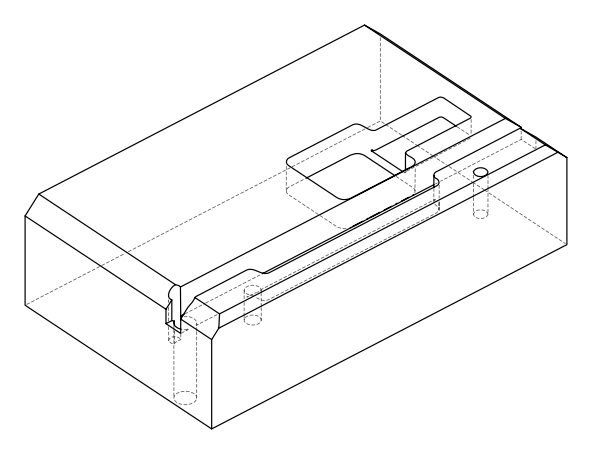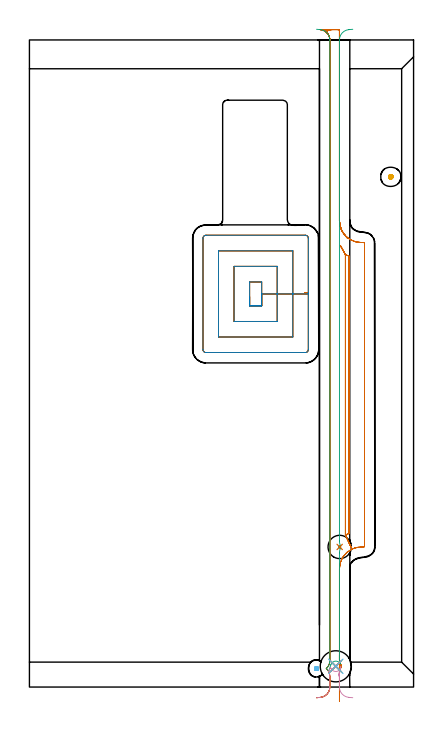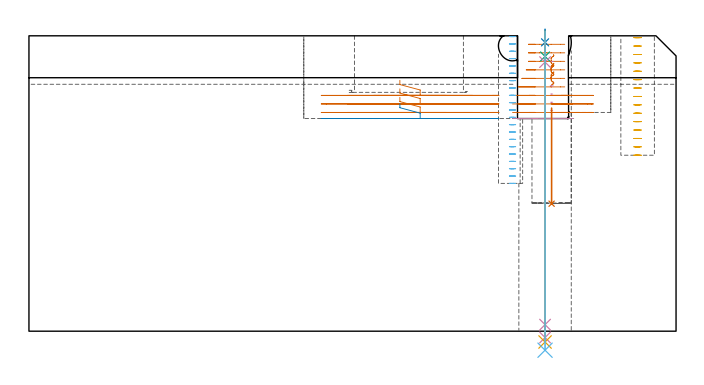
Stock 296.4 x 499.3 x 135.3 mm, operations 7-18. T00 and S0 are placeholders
(PLAN: 18 operations, 10 tool changes, 319.1 min)
(1 AREA_MILL | FG_CHAMFER_SURFACE | UGT0205_001 | 12.66 min | 42651 mm3)
(2 AREA_MILL_1 | FG_CHAMFER_SURFACE_1 | UGT0205_001 | 14.72 min | 57139 mm3)
(3 AREA_MILL_2 | FG_CHAMFER_SURFACE_2 | UGT0205_001 | 2.96 min | 10508 mm3)
(4 AREA_MILL_3 | FG_CHAMFER_SURFACE_3 | UGT0205_001 | 3.42 min | 14115 mm3)
(5 AREA_MILL_4 | FG_CHAMFER_SURFACE_4 | UGT0205_001 | 15.14 min | 19637 mm3)
(6 MILL_OPEN_POCKET | POCKET_OPEN | NXT0201_008 | Follow Part, ap 1.5, ae 75% | 242.45 min | 731304 mm3)
(7 MILL_OPEN_POCKET_1 | POCKET_OPEN_1 | NXT0201_012 | Follow Part, ap 4, ae 75% | 19.39 min | 329471 mm3)
(8 MILL_RECTANGULAR_POCKET | POCKET_RECTANGULAR_STRAIGHT | NXT0201_012 | Follow Part, ap 4, ae 75% | 1.78 min | 28781 mm3)
(9 MILL_RECTANGULAR_SLOT | SLOT_RECTANGULAR | NXT0201_012 | Follow Part, ap 4, ae 75% | 2.06 min | 32383 mm3)
(10 MILL_RECTANGULAR_SLOT_1 | SLOT_RECTANGULAR_1 | NXT0201_012 | Follow Part, ap 4, ae 75% | 0.33 min | 502 mm3)
(11 MILL_BLIND_HOLE_FROM_SOLID_MATERIAL | STEP1POCKET | NXT0201_011 | Spiral | 0.99 min | 10178 mm3)
(12 MILL_BLIND_HOLE_FROM_SOLID_MATERIAL_1 | STEP1POCKET_2 | NXT0201_010 | Spiral | 1.18 min | 4780 mm3)
(13 INDEXABLE_INSERT_DRILL_BLIND_HOLE_FROM_SOLID | STEP1POCKET_1 | NXT0302_007 | 0.18 min | 9737 mm3)
(14 SPOT_DRILL | STEP1HOLE | NXT0321_9005460120000 | 0.05 min | 0 mm3)
(15 DRILL_BLIND_HOLE_INTO_CENTER | STEP1HOLE | UGT0301_185 | 0.05 min | 0 mm3)
(16 GUN_DRILL_THROUGH_HOLE | STEP1HOLE | UGT0307_002 | 0.61 min | 2775 mm3)
(17 SPADE_DRILL_TO_ENLARGE_THROUGH_HOLE | STEP1HOLE | UGT0306_006 | 0.57 min | 15642 mm3)
(18 DRILL_TO_ENLARGE_THROUGH_HOLE | STEP1HOLE | UGT0301_057 | 0.59 min | 24955 mm3)
(TOOL UGT0205_001 | Chamfer Mill 20 x 3 x 45 deg. | D20 FL50 Z2)
(TOOL NXT0201_008 | ENDMILL 6mm [2P460-0600-NA 1630] | D6 FL26 Z6)
(TOOL NXT0201_012 | ENDMILL 16mm [2P460-1600-NA 1630] | D16 FL38 Z6)
(TOOL NXT0201_011 | ENDMILL 12mm [2P460-1200-NA 1630] | D12 FL38 Z6)
(TOOL NXT0201_010 | ENDMILL 10mm [2P460-1000-NA 1630] | D10 FL30 Z6)
(TOOL NXT0302_007 | Index. Insert Drill 18mm [880-D1800L25-05] | D18 PA176 FL90 Z2)
(TOOL NXT0321_9005460120000 | NC Spot Drill, 142deg, 12mm, Carbide, Uncoated | D12 PA142 FL30 Z2)
(TOOL UGT0301_185 | Twist Drill 6.3 mm | D6.3 PA118 FL61 Z2)
(TOOL UGT0307_002 | Gun Drill 6 mm | D6 PA130 FL24 Z1)
(TOOL UGT0306_006 | Spade Drill 15.5mm | D15.5 PA132 FL10 Z2)
(TOOL UGT0301_057 | Twist Drill 24 mm | D24 PA118 FL160 Z2)
(OP 7 MILL_OPEN_POCKET_1)
G17 G21 G94 G90
T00 M6
G54
G17 G0 G90 X245.417 Y346.359 S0 M3
G43 Z145.301 H1
Z131.401
G94 G1 X243.423 Y348.6 F250.
G2 X239.2 Y359.7 R16.7 F500.
G1 Y507.046
G3 X237.215 Y507.3 R8.
G1 X233.785
G3 X228.8 Y505.545 R8.
G2 X231.8 Y499.3 R8.
G1 Y348.63
Y345.63 F250.
G0 X245.417 Y346.359 Z127.501
G1 X243.423 Y348.6
G2 X239.2 Y359.7 R16.7 F500.
G1 Y507.046
G3 X237.215 Y507.3 R8.
G1 X233.785
G3 X228.8 Y505.545 R8.
G2 X231.8 Y499.3 R8.
G1 Y348.63
Y345.63 F250.
G0 X245.417 Y346.359 Z123.601
G1 X243.423 Y348.6
G2 X239.2 Y359.7 R16.7 F500.
G1 Y507.046
G3 X237.215 Y507.3 R8.
G1 X233.785
G3 X228.8 Y505.545 R8.
G2 X231.8 Y499.3 R8.
G1 Y348.63
Y345.63 F250.
G0 X245.417 Y346.359 Z119.701
G1 X243.423 Y348.6
G2 X239.2 Y359.7 R16.7 F500.
G1 Y507.3
X231.775
G3 X227.795 Y506.231 R8.
G2 X231.8 Y499.3 R8.
G1 Y348.63
Y345.63 F250.
G0 X245.417 Y346.359 Z115.8
G1 X243.423 Y348.6
G2 X239.2 Y359.7 R16.7 F500.
G1 Y507.3
X227.773
G3 X225.847 Y507.061 R8.
G1 X225.854 Y507.032
G2 X231.8 Y499.3 R8.
G1 Y348.63
Y345.63 F250.
G0 X245.417 Y346.359 Z111.9
G1 X243.423 Y348.6
G2 X239.2 Y359.7 R16.7 F500.
G1 Y507.3
X224.2
Y507.29
G2 X231.8 Y499.3 R8.
G1 Y348.63
Y345.63 F250.
G0 Z145.301
X239.2 Y5.87
Z123.601
G1 Y8.87
Y11.708
Y14.708
G0 X240.257 Y14.966 Z126.601
G1 X240.338 Y15.242 Z126.524
X240.41 Y16. Z126.319
X240.338 Y16.758 Z126.115
X240.123 Y17.489 Z125.911
X240. Y17.744 Z125.836
X239.826 Y18.104 Z125.728
X239.511 Y18.986 Z125.477
X239.301 Y19.899 Z125.226
X239.2 Y20.831 Z124.975
Y21.231 Z124.868
Y24.507 Z123.99
Y21.231 Z123.112
Y20.831 Z123.005
X239.301 Y19.899 Z122.754
X239.511 Y18.986 Z122.503
X239.826 Y18.104 Z122.252
X240. Y17.744 Z122.145
X240.123 Y17.489 Z122.069
X240.338 Y16.758 Z121.865
X240.41 Y16. Z121.661
X240.338 Y15.242 Z121.457
X240.123 Y14.511 Z121.253
X240. Y14.256 Z121.177
X239.826 Y13.896 Z121.07
X239.511 Y13.014 Z120.819
X239.301 Y12.101 Z120.568
X239.2 Y11.169 Z120.317
Y10.769 Z120.209
Y8.87 Z119.701
Y11.708
Y14.708
G0 Z145.301
X240.314 Y15.162
Z122.701
G1 X240.338 Y15.242 Z122.678
X240.41 Y16. Z122.474
X240.338 Y16.758 Z122.27
X240.123 Y17.489 Z122.066
X240. Y17.744 Z121.99
X239.826 Y18.104 Z121.883
X239.511 Y18.986 Z121.632
X239.301 Y19.899 Z121.381
X239.2 Y20.831 Z121.13
Y21.231 Z121.023
Y24.711 Z120.09
Y21.231 Z119.157
Y20.831 Z119.05
X239.301 Y19.899 Z118.799
X239.511 Y18.986 Z118.548
X239.826 Y18.104 Z118.297
X240. Y17.744 Z118.19
X240.123 Y17.489 Z118.114
X240.338 Y16.758 Z117.91
X240.41 Y16. Z117.706
X240.338 Y15.242 Z117.502
X240.123 Y14.511 Z117.298
X240. Y14.256 Z117.222
X239.826 Y13.896 Z117.115
X239.511 Y13.014 Z116.864
X239.301 Y12.101 Z116.613
X239.2 Y11.169 Z116.362
Y10.769 Z116.255
Y9.075 Z115.8
Y11.315
Y14.315
G0 X240.368 Y15.558 Z118.8
G1 X240.41 Y16. Z118.682
X240.338 Y16.758 Z118.478
X240.123 Y17.489 Z118.273
X240. Y17.744 Z118.198
X239.826 Y18.104 Z118.09
X239.511 Y18.986 Z117.839
X239.301 Y19.899 Z117.588
X239.2 Y20.831 Z117.337
Y21.231 Z117.23
Y25.113 Z116.19
Y21.231 Z115.15
Y20.831 Z115.043
X239.301 Y19.899 Z114.792
X239.511 Y18.986 Z114.541
X239.826 Y18.104 Z114.29
X240. Y17.744 Z114.182
X240.123 Y17.489 Z114.106
X240.338 Y16.758 Z113.902
X240.41 Y16. Z113.698
X240.338 Y15.242 Z113.494
X240.123 Y14.511 Z113.29
X240. Y14.256 Z113.214
X239.826 Y13.896 Z113.107
X239.511 Y13.014 Z112.856
X239.301 Y12.101 Z112.605
X239.2 Y11.169 Z112.354
Y10.769 Z112.247
Y9.476 Z111.9
Y10.454
Y13.454
G0 Y-11. Z108.
G1 Y-8.
Y91.3 F500.
G2 X248.859 Y106.443 R16.7
G1 X243.8 Y117.325
G2 X246.5 Y118.417 R28.7
G1 Y332.583
G2 X243.8 Y333.675 R28.7
G1 X239.886 Y340.773
X243.8 Y333.675
Y117.325
X248.859 Y106.443
G2 X255.9 Y108. R16.7
G1 X257.8
G3 X258.5 Y108.7 R0.7
G1 Y342.3
G3 X257.8 Y343. R0.7
G1 X255.9
G2 X239.2 Y359.7 R16.7
G1 Y507.3
X224.2
Y507.29
G2 X231.8 Y499.3 R8.
G1 Y20.326
G2 X229.062 Y14.3 R8.
X231.8 Y8.274 R8.
G1 Y0.
G2 X224.492 Y-7.97 R8.
G1 X221.503 Y-8.23 F250.
G0 X239.2 Y-11. Z104.1
G1 Y-8.
Y91.3 F500.
G2 X248.859 Y106.443 R16.7
G1 X243.8 Y117.325
G2 X246.5 Y118.417 R28.7
G1 Y332.583
G2 X243.8 Y333.675 R28.7
G1 X239.886 Y340.773
X243.8 Y333.675
Y117.325
X248.859 Y106.443
G2 X255.9 Y108. R16.7
G1 X257.8
G3 X258.5 Y108.7 R0.7
G1 Y342.3
G3 X257.8 Y343. R0.7
G1 X255.9
G2 X239.2 Y359.7 R16.7
G1 Y507.3
X224.2
Y507.29
G2 X231.8 Y499.3 R8.
G1 Y20.326
G2 X229.062 Y14.3 R8.
X231.8 Y8.274 R8.
G1 Y0.
G2 X224.492 Y-7.97 R8.
G1 X221.503 Y-8.23 F250.
G0 X239.2 Y-11. Z100.2
G1 Y-8.
Y91.3 F500.
G2 X248.859 Y106.443 R16.7
G1 X243.8 Y117.325
G2 X246.5 Y118.417 R28.7
G1 Y332.583
G2 X243.8 Y333.675 R28.7
G1 X239.886 Y340.773
X243.8 Y333.675
Y117.325
X248.859 Y106.443
G2 X255.9 Y108. R16.7
G1 X257.8
G3 X258.5 Y108.7 R0.7
G1 Y342.3
G3 X257.8 Y343. R0.7
G1 X255.9
G2 X239.2 Y359.7 R16.7
G1 Y507.3
X224.2
Y507.29
G2 X231.8 Y499.3 R8.
G1 Y20.326
G2 X229.062 Y14.3 R8.
X231.8 Y8.274 R8.
G1 Y0.
G2 X224.492 Y-7.97 R8.
G1 X221.503 Y-8.23 F250.
G0 Z145.301
X169.9 Y301.302
Z114.9
G1 Y294.1 Z112.971
X179.2 Z110.479
Y303.35 Z108.
Y312.6 F500.
X169.9
Y294.1
X179.2
Y303.35
X191.2
Y324.6
X157.9
Y282.1
X191.2
Y303.35
X203.2
Y336.6
X145.9
Y270.1
X203.2
Y303.35
X215.2
Y346.3
G3 X212.9 Y348.6 R2.3
G1 X136.2
G3 X133.9 Y346.3 R2.3
G1 Y260.4
G3 X136.2 Y258.1 R2.3
G1 X212.9
G3 X215.2 Y260.4 R2.3
G1 Y303.35
Y304.35
X212.2 F250.
G0 X169.9 Y301.302 Z111.
G1 Y294.1 Z109.071
X179.2 Z106.579
Y303.35 Z104.1
Y312.6 F500.
X169.9
Y294.1
X179.2
Y303.35
X191.2
Y324.6
X157.9
Y282.1
X191.2
Y303.35
X203.2
Y336.6
X145.9
Y270.1
X203.2
Y303.35
X215.2
Y346.3
G3 X212.9 Y348.6 R2.3
G1 X136.2
G3 X133.9 Y346.3 R2.3
G1 Y260.4
G3 X136.2 Y258.1 R2.3
G1 X212.9
G3 X215.2 Y260.4 R2.3
G1 Y303.35
Y304.35
X212.2 F250.
G0 X169.9 Y301.302 Z107.1
G1 Y294.1 Z105.17
X179.2 Z102.679
Y303.35 Z100.2
Y312.6 F500.
X169.9
Y294.1
X179.2
Y303.35
X191.2
Y324.6
X157.9
Y282.1
X191.2
Y303.35
X203.2
Y336.6
X145.9
Y270.1
X203.2
Y303.35
X215.2
Y346.3
G3 X212.9 Y348.6 R2.3
G1 X136.2
G3 X133.9 Y346.3 R2.3
G1 Y260.4
G3 X136.2 Y258.1 R2.3
G1 X212.9
G3 X215.2 Y260.4 R2.3
G1 Y303.35
Y304.35
X212.2 F250.
G0 Z145.301
M5
M2
(OP 8 MILL_RECTANGULAR_POCKET)
G17 G21 G94 G90
T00 M6
G54
G17 G0 G90 X169.9 Y300.891 S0 M3
G43 Z145.301 H1
Z104.19
G94 G1 Y294.1 Z102.37 F250.
X179.2 Z99.879
Y303.35 Z97.4
Y312.6 F500.
X169.9
Y294.1
X179.2
Y303.35
X191.2
Y324.6
X157.9
Y282.1
X191.2
Y303.35
X203.2
Y336.6
X145.9
Y270.1
X203.2
Y303.35
X215.2
Y346.3
G3 X212.9 Y348.6 R2.3
G1 X136.2
G3 X133.9 Y346.3 R2.3
G1 Y260.4
G3 X136.2 Y258.1 R2.3
G1 X212.9
G3 X215.2 Y260.4 R2.3
G1 Y303.35
Y304.35
G0 Z145.301
M5
M2
(OP 9 MILL_RECTANGULAR_SLOT)
G17 G21 G94 G90
T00 M6
G54
G17 G0 G90 X221.543 Y507.541 S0 M3
G43 Z145.301 H1
Z97.4
G94 G1 X224.531 Y507.267 F250.
G2 X231.8 Y499.3 R8. F500.
G1 Y20.326
G2 X229.062 Y14.3 R8.
X230.884 Y11.991 R8.
G1 X232.598 Y17.242
G2 X239.894 Y17.948 R4.
G1 X239.902 Y17.953
G2 X239.2 Y21.231 R8.
G1 Y103.61
G2 X240.201 Y107.485 R8.
G1 X240.193 Y107.491
G2 X240.193 Y108.709 R-1.
G1 X240.201 Y108.715
G2 X239.2 Y112.59 R8.
G1 Y499.3
G2 X246.508 Y507.27 R8.
G1 X249.496 Y507.53 F250.
G0 Z145.301
M5
M2
(OP 10 MILL_RECTANGULAR_SLOT_1)
G17 G21 G94 G90
T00 M6
G54
G17 G0 G90 X239.2 Y5.871 S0 M3
G43 Z145.301 H1
Z123.573
G94 G1 Y8.871 F250.
Y10.769
G2 X239.485 Y12.884 R8.
G1 X240.278 Y15.777
G0 Z145.301
X238.744 Y9.549
Z112.356
G1 X239.385 Y12.48
G2 X239.435 Y12.693 R8.
G1 X240.156 Y15.605
G0 Z145.301
X238.97 Y8.473
Z108.617
G1 X239.23 Y11.461
G2 X239.902 Y14.047 R8.
G0 Z145.301
X238.97 Y8.473
Z104.878
G1 X239.23 Y11.461
G2 X239.902 Y14.047 R8.
G0 Z145.301
X238.97 Y8.473
Z101.139
G1 X239.23 Y11.461
G2 X239.902 Y14.047 R8.
G0 Z145.301
X249.497 Y-8.23
Z97.4
G1 X246.508 Y-7.97
G2 X239.2 Y0. R8. F500.
G1 Y10.769
G2 X239.902 Y14.047 R8.
G1 X239.894 Y14.052
G2 X232.975 Y13.934 R4.
G1 X232.37 Y14.936
G3 X230.974 Y12.247 R8.
G1 X230.891 Y12.01
X230.882 Y11.994
G2 X231.8 Y8.274 R8.
G1 Y0.
G2 X224.518 Y-7.968 R8.
G1 X221.53 Y-8.237 F250.
G0 Z145.301
M5
M2
(OP 11 MILL_BLIND_HOLE_FROM_SOLID_MATERIAL)
G17 G21 G94 G90
T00 M6
G54
G17 G0 G90 X278.8 Y393.7 S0 M3
G43 Z145.3 H1
Z134.453
G94 G3 X279.561 Y394.639 R0.778 F250.
X278.447 Y395.363 R0.939
X277.137 Y393.347 R1.7
X278.447 Y395.363 R-1.7
X277.792 Y394.355 R0.85
X278.8 Y393.7 R0.85
G0 Z130.607
G3 X279.561 Y394.639 R0.778
X278.447 Y395.363 R0.939
X277.137 Y393.347 R1.7
X278.447 Y395.363 R-1.7
X277.792 Y394.355 R0.85
X278.8 Y393.7 R0.85
G0 Z126.76
G3 X279.561 Y394.639 R0.778
X278.447 Y395.363 R0.939
X277.137 Y393.347 R1.7
X278.447 Y395.363 R-1.7
X277.792 Y394.355 R0.85
X278.8 Y393.7 R0.85
G0 Z122.913
G3 X279.561 Y394.639 R0.778
X278.447 Y395.363 R0.939
X277.137 Y393.347 R1.7
X278.447 Y395.363 R-1.7
X277.792 Y394.355 R0.85
X278.8 Y393.7 R0.85
G0 Z119.067
G3 X279.561 Y394.639 R0.778
X278.447 Y395.363 R0.939
X277.137 Y393.347 R1.7
X278.447 Y395.363 R-1.7
X277.792 Y394.355 R0.85
X278.8 Y393.7 R0.85
G0 Z115.22
G3 X279.561 Y394.639 R0.778
X278.447 Y395.363 R0.939
X277.137 Y393.347 R1.7
X278.447 Y395.363 R-1.7
X277.792 Y394.355 R0.85
X278.8 Y393.7 R0.85
G0 Z111.373
G3 X279.561 Y394.639 R0.778
X278.447 Y395.363 R0.939
X277.137 Y393.347 R1.7
X278.447 Y395.363 R-1.7
X277.792 Y394.355 R0.85
X278.8 Y393.7 R0.85
G0 Z107.527
G3 X279.561 Y394.639 R0.778
X278.447 Y395.363 R0.939
X277.137 Y393.347 R1.7
X278.447 Y395.363 R-1.7
X277.792 Y394.355 R0.85
X278.8 Y393.7 R0.85
G0 Z103.68
G3 X279.561 Y394.639 R0.778
X278.447 Y395.363 R0.939
X277.137 Y393.347 R1.7
X278.447 Y395.363 R-1.7
X277.792 Y394.355 R0.85
X278.8 Y393.7 R0.85
G0 Z99.833
G3 X279.561 Y394.639 R0.778
X278.447 Y395.363 R0.939
X277.137 Y393.347 R1.7
X278.447 Y395.363 R-1.7
X277.792 Y394.355 R0.85
X278.8 Y393.7 R0.85
G0 Z95.987
G3 X279.561 Y394.639 R0.778
X278.447 Y395.363 R0.939
X277.137 Y393.347 R1.7
X278.447 Y395.363 R-1.7
X277.792 Y394.355 R0.85
X278.8 Y393.7 R0.85
G0 Z92.14
G3 X279.561 Y394.639 R0.778
X278.447 Y395.363 R0.939
X277.137 Y393.347 R1.7
X278.447 Y395.363 R-1.7
X277.792 Y394.355 R0.85
X278.8 Y393.7 R0.85
G0 Z88.293
G3 X279.561 Y394.639 R0.778
X278.447 Y395.363 R0.939
X277.137 Y393.347 R1.7
X278.447 Y395.363 R-1.7
X277.792 Y394.355 R0.85
X278.8 Y393.7 R0.85
G0 Z84.447
G3 X279.561 Y394.639 R0.778
X278.447 Y395.363 R0.939
X277.137 Y393.347 R1.7
X278.447 Y395.363 R-1.7
X277.792 Y394.355 R0.85
X278.8 Y393.7 R0.85
G0 Z80.6
G3 X279.561 Y394.639 R0.778
X278.447 Y395.363 R0.939
X277.137 Y393.347 R1.7
X278.447 Y395.363 R-1.7
X277.792 Y394.355 R0.85
X278.8 Y393.7 R0.85
G0 Z145.3
M5
M2
(OP 12 MILL_BLIND_HOLE_FROM_SOLID_MATERIAL_1)
G17 G21 G94 G90
T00 M6
G54
G17 G0 G90 X221.5 Y14.3 S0 M3
G43 Z145.3 H1
Z134.938
G94 G3 X222.133 Y15.117 R0.654 F250.
X221.139 Y15.704 R0.817
X220.096 Y13.939 R1.45
X221.139 Y15.704 R-1.45
X220.617 Y14.822 R0.725
X221.5 Y14.3 R0.725
G0 Z131.576
G3 X222.133 Y15.117 R0.654
X221.139 Y15.704 R0.817
X220.096 Y13.939 R1.45
X221.139 Y15.704 R-1.45
X220.617 Y14.822 R0.725
X221.5 Y14.3 R0.725
G0 Z128.214
G3 X222.133 Y15.117 R0.654
X221.139 Y15.704 R0.817
X220.096 Y13.939 R1.45
X221.139 Y15.704 R-1.45
X220.617 Y14.822 R0.725
X221.5 Y14.3 R0.725
G0 Z124.852
G3 X222.133 Y15.117 R0.654
X221.139 Y15.704 R0.817
X220.096 Y13.939 R1.45
X221.139 Y15.704 R-1.45
X220.617 Y14.822 R0.725
X221.5 Y14.3 R0.725
G0 Z121.49
G3 X222.133 Y15.117 R0.654
X221.139 Y15.704 R0.817
X220.096 Y13.939 R1.45
X221.139 Y15.704 R-1.45
X220.617 Y14.822 R0.725
X221.5 Y14.3 R0.725
G0 Z118.129
G3 X222.133 Y15.117 R0.654
X221.139 Y15.704 R0.817
X220.096 Y13.939 R1.45
X221.139 Y15.704 R-1.45
X220.617 Y14.822 R0.725
X221.5 Y14.3 R0.725
G0 Z114.767
G3 X222.133 Y15.117 R0.654
X221.139 Y15.704 R0.817
X220.096 Y13.939 R1.45
X221.139 Y15.704 R-1.45
X220.617 Y14.822 R0.725
X221.5 Y14.3 R0.725
G0 Z111.405
G3 X222.133 Y15.117 R0.654
X221.139 Y15.704 R0.817
X220.096 Y13.939 R1.45
X221.139 Y15.704 R-1.45
X220.617 Y14.822 R0.725
X221.5 Y14.3 R0.725
G0 Z108.043
G3 X222.133 Y15.117 R0.654
X221.139 Y15.704 R0.817
X220.096 Y13.939 R1.45
X221.139 Y15.704 R-1.45
X220.617 Y14.822 R0.725
X221.5 Y14.3 R0.725
G0 Z104.681
G3 X222.133 Y15.117 R0.654
X221.139 Y15.704 R0.817
X220.096 Y13.939 R1.45
X221.139 Y15.704 R-1.45
X220.617 Y14.822 R0.725
X221.5 Y14.3 R0.725
G0 Z101.319
G3 X222.133 Y15.117 R0.654
X221.139 Y15.704 R0.817
X220.096 Y13.939 R1.45
X221.139 Y15.704 R-1.45
X220.617 Y14.822 R0.725
X221.5 Y14.3 R0.725
G0 Z97.957
G3 X222.133 Y15.117 R0.654
X221.139 Y15.704 R0.817
X220.096 Y13.939 R1.45
X221.139 Y15.704 R-1.45
X220.617 Y14.822 R0.725
X221.5 Y14.3 R0.725
G0 Z94.595
G3 X222.133 Y15.117 R0.654
X221.139 Y15.704 R0.817
X220.096 Y13.939 R1.45
X221.139 Y15.704 R-1.45
X220.617 Y14.822 R0.725
X221.5 Y14.3 R0.725
G0 Z91.233
G3 X222.133 Y15.117 R0.654
X221.139 Y15.704 R0.817
X220.096 Y13.939 R1.45
X221.139 Y15.704 R-1.45
X220.617 Y14.822 R0.725
X221.5 Y14.3 R0.725
G0 Z87.871
G3 X222.133 Y15.117 R0.654
X221.139 Y15.704 R0.817
X220.096 Y13.939 R1.45
X221.139 Y15.704 R-1.45
X220.617 Y14.822 R0.725
X221.5 Y14.3 R0.725
G0 Z84.51
G3 X222.133 Y15.117 R0.654
X221.139 Y15.704 R0.817
X220.096 Y13.939 R1.45
X221.139 Y15.704 R-1.45
X220.617 Y14.822 R0.725
X221.5 Y14.3 R0.725
G0 Z81.148
G3 X222.133 Y15.117 R0.654
X221.139 Y15.704 R0.817
X220.096 Y13.939 R1.45
X221.139 Y15.704 R-1.45
X220.617 Y14.822 R0.725
X221.5 Y14.3 R0.725
G0 Z77.786
G3 X222.133 Y15.117 R0.654
X221.139 Y15.704 R0.817
X220.096 Y13.939 R1.45
X221.139 Y15.704 R-1.45
X220.617 Y14.822 R0.725
X221.5 Y14.3 R0.725
G0 Z74.424
G3 X222.133 Y15.117 R0.654
X221.139 Y15.704 R0.817
X220.096 Y13.939 R1.45
X221.139 Y15.704 R-1.45
X220.617 Y14.822 R0.725
X221.5 Y14.3 R0.725
G0 Z71.062
G3 X222.133 Y15.117 R0.654
X221.139 Y15.704 R0.817
X220.096 Y13.939 R1.45
X221.139 Y15.704 R-1.45
X220.617 Y14.822 R0.725
X221.5 Y14.3 R0.725
G0 Z67.7
G3 X222.133 Y15.117 R0.654
X221.139 Y15.704 R0.817
X220.096 Y13.939 R1.45
X221.139 Y15.704 R-1.45
X220.617 Y14.822 R0.725
X221.5 Y14.3 R0.725
G0 Z145.3
M5
M2
(OP 13 INDEXABLE_INSERT_DRILL_BLIND_HOLE_FROM_SOLID)
G17 G21 G94 G90
T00 M6
G54
G17 G0 G90 X239.4 Y108.1 S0 M3
G43 Z145.3 H1
G94 G81 G98 Z58.4 F250. R102.2
G80
M5
M2
(OP 14 SPOT_DRILL)
G17 G21 G94 G90
T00 M6
G54
G17 G0 G90 X236.4 Y16. S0 M3
G43 Z145.3 H0
G94 G81 G98 Z132.3 F250. R138.3
G80
M5
M2
(OP 15 DRILL_BLIND_HOLE_INTO_CENTER)
G17 G21 G94 G90
T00 M6
G54
G17 G0 G90 X236.4 Y16. S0 M3
G43 Z145.3 H0
G94 G81 G98 Z125.85 F250. R137.3
G80
M5
M2
(OP 16 GUN_DRILL_THROUGH_HOLE)
G17 G21 G94 G90
T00 M6
G54
G17 G0 G90 X236.4 Y16. M8
G43 Z145.3 H0
Z133.413
S716 M3
G94 G1 Z123.254 F125. M26
G4 X.084
Z3. F250.
G4 X.084
Z-2.899 F125.
G4 X.084
M5
M9
G0 Z133.413
Z145.3
M2
(OP 17 SPADE_DRILL_TO_ENLARGE_THROUGH_HOLE)
G17 G21 G94 G90
T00 M6
G54
G17 G0 G90 X236.4 Y16. S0 M3
G43 Z145.3 H0
G94 G73 G98 Z-4.951 F250. Q14.025 R137.3
G80
M5
M2
(OP 18 DRILL_TO_ENLARGE_THROUGH_HOLE)
G17 G21 G94 G90
T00 M6
G54
G17 G0 G90 X236.4 Y16. S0 M3
G43 Z145.3 H0
G94 G73 G98 Z-8.71 F250. Q20.573 R137.3
G80
M5
M2
